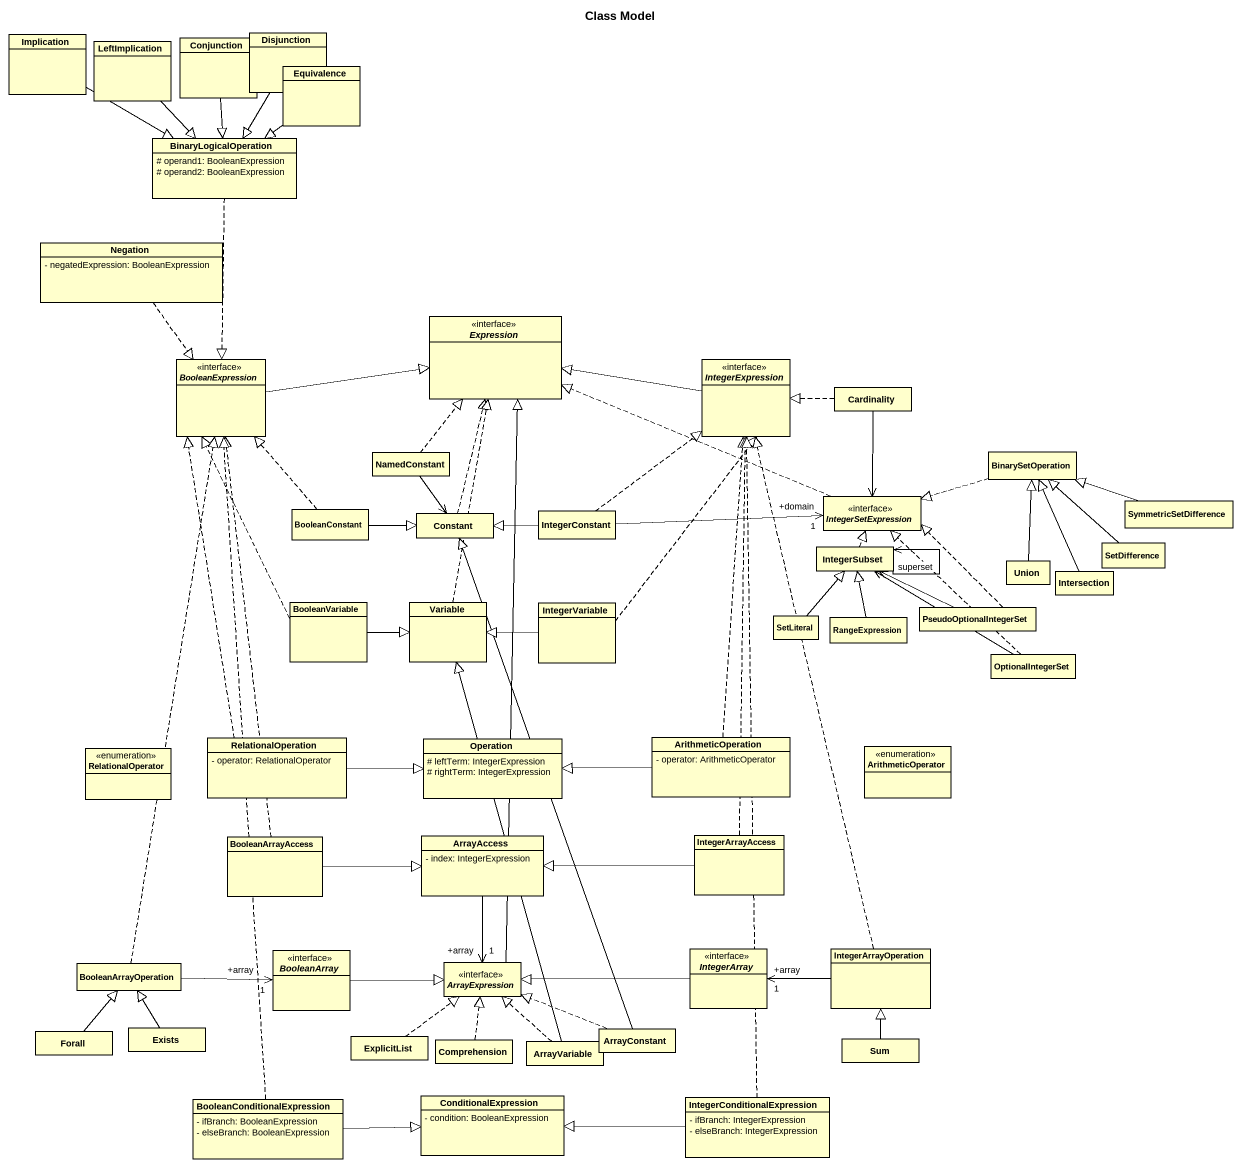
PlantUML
@startuml
title Class Model
hide circle
hide empty members
skinparam classAttributeIconSize 0
class Implication
class LeftImplication
class Conjunction
class Disjunction
class Equivalence
class BinaryLogicalOperation {
  # operand1: BooleanExpression
  # operand2: BooleanExpression
}
class Negation {
  - negatedExpression: BooleanExpression
}
interface Expression
interface BooleanExpression
interface IntegerExpression
class Cardinality
class NamedConstant
class BinarySetOperation
class BooleanConstant
interface IntegerSetExpression
class SymmetricSetDifference
class Constant
class IntegerConstant
class IntegerSubset
class SetDifference
class Union
class Intersection
class BooleanVariable
class Variable
class IntegerVariable
class SetLiteral
class RangeExpression
class PseudoOptionalIntegerSet
class OptionalIntegerSet
class RelationalOperation {
  - operator: RelationalOperator
}
class Operation {
  # leftTerm: IntegerExpression
  # rightTerm: IntegerExpression
}
class ArithmeticOperation {
  - operator: ArithmeticOperator
}
enum RelationalOperator
enum ArithmeticOperator
class BooleanArrayAccess
class ArrayAccess {
  - index: IntegerExpression
}
class IntegerArrayAccess
class BooleanArrayOperation
interface BooleanArray
interface ArrayExpression
interface IntegerArray
class IntegerArrayOperation
class Forall
class Exists
class ExplicitList
class Comprehension
class ArrayVariable
class ArrayConstant
class Sum
class BooleanConditionalExpression {
  - ifBranch: BooleanExpression
  - elseBranch: BooleanExpression
}
class ConditionalExpression {
  - condition: BooleanExpression
}
class IntegerConditionalExpression {
  - ifBranch: IntegerExpression
  - elseBranch: IntegerExpression
}
Implication -right-|> BinaryLogicalOperation
LeftImplication --|> BinaryLogicalOperation
Conjunction --|> BinaryLogicalOperation
Disjunction --|> BinaryLogicalOperation
Equivalence --|> BinaryLogicalOperation
BinaryLogicalOperation ..|> BooleanExpression
Negation ..|> BooleanExpression
BooleanExpression -right-|> Expression
IntegerExpression -left-|> Expression
Cardinality .left.|> IntegerExpression
Cardinality --> IntegerSetExpression
NamedConstant .up.|> Expression
NamedConstant --> Constant
BinarySetOperation .left.|> IntegerSetExpression
BooleanConstant .up.|> BooleanExpression
BooleanConstant -right-|> Constant
IntegerSetExpression .left.|> Expression
SymmetricSetDifference -left-|> BinarySetOperation
Constant .up.|> Expression
IntegerConstant .up.|> IntegerExpression
IntegerConstant -right-> "+domain\n1" IntegerSetExpression
IntegerConstant -left-|> Constant
IntegerSubset .up.|> IntegerSetExpression
IntegerSubset --> IntegerSubset : superset
SetDifference -up-|> BinarySetOperation
Union -up-|> BinarySetOperation
Intersection -up-|> BinarySetOperation
BooleanVariable .up.|> BooleanExpression
BooleanVariable -right-|> Variable
Variable .up.|> Expression
IntegerVariable .up.|> IntegerExpression
IntegerVariable -left-|> Variable
SetLiteral -up-|> IntegerSubset
RangeExpression -up-|> IntegerSubset
PseudoOptionalIntegerSet .up.|> IntegerSetExpression
PseudoOptionalIntegerSet -left-> IntegerSubset
OptionalIntegerSet .up.|> IntegerSetExpression
OptionalIntegerSet -up-> IntegerSubset
RelationalOperation .up.|> BooleanExpression
RelationalOperation -right-|> Operation
ArithmeticOperation .up.|> IntegerExpression
ArithmeticOperation -left-|> Operation
BooleanArrayAccess .up.|> BooleanExpression
BooleanArrayAccess -right-|> ArrayAccess
ArrayAccess --> "+array\n1" ArrayExpression
IntegerArrayAccess .up.|> IntegerExpression
IntegerArrayAccess -left-|> ArrayAccess
BooleanArrayOperation .up.|> BooleanExpression
BooleanArrayOperation -right-> "+array\n1" BooleanArray
BooleanArray -right-|> ArrayExpression
ArrayExpression -up-|> Expression
IntegerArray -left-|> ArrayExpression
IntegerArrayOperation .up.|> IntegerExpression
IntegerArrayOperation -left-> "+array\n1" IntegerArray
Forall -up-|> BooleanArrayOperation
Exists -up-|> BooleanArrayOperation
ExplicitList .up.|> ArrayExpression
Comprehension .up.|> ArrayExpression
ArrayVariable -up-|> Variable
ArrayVariable .up.|> ArrayExpression
ArrayConstant -up-|> Constant
ArrayConstant .left.|> ArrayExpression
Sum -up-|> IntegerArrayOperation
BooleanConditionalExpression .up.|> BooleanExpression
BooleanConditionalExpression -right-|> ConditionalExpression
IntegerConditionalExpression .up.|> IntegerExpression
IntegerConditionalExpression -left-|> ConditionalExpression
@enduml
